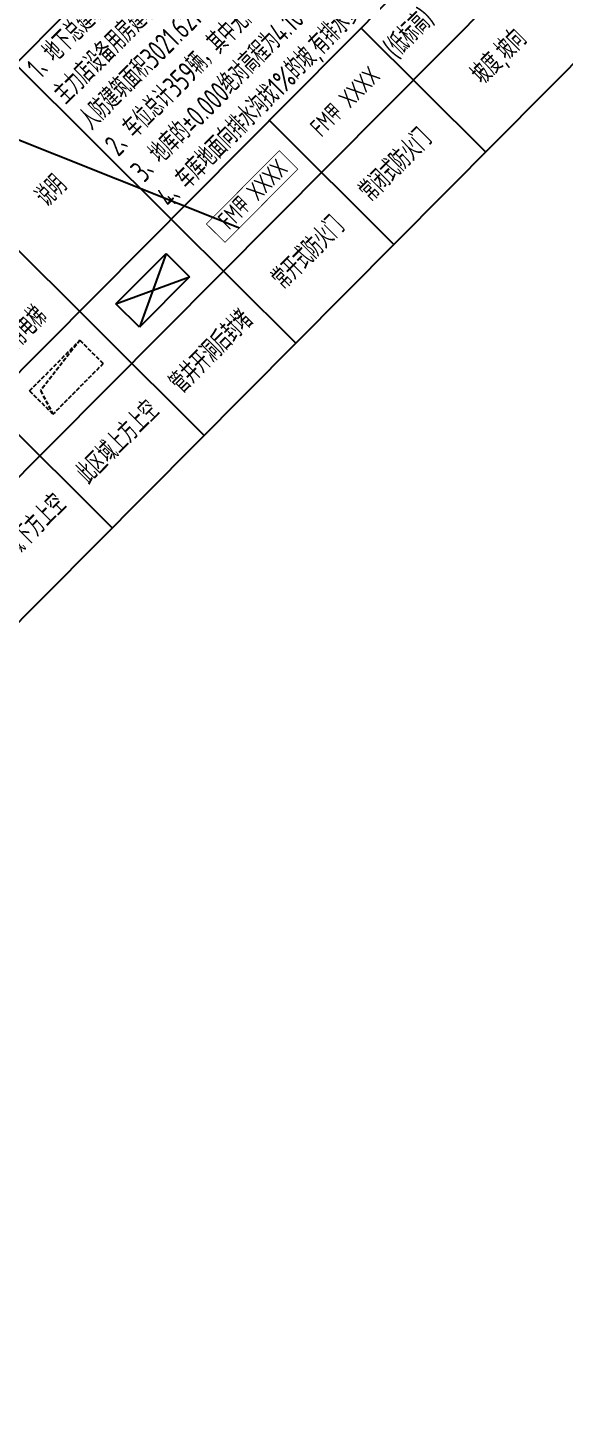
# Model space of a CAD drawing. Extents: x 517381295 to 519272522, y 3499086963 to 3500603577.
# Drawn here: x 519093535 to 519126514, y 3499592979 to 3499678023 of the extents above; entities that cross this region are included whole.
import ezdxf
from ezdxf.enums import TextEntityAlignment as Align

# ---------------------------------------------------------------- set-up
doc = ezdxf.new("R2010")
doc.units = 0
doc.header["$LTSCALE"] = 1000
doc.header["$MEASUREMENT"] = 0
doc.linetypes.add('DASH', pattern=[0.35, 0.25, -0.1])
doc.linetypes.add('HIDDEN', pattern=[0.375, 0.25, -0.125])
for name, color, linetype in [('AD-NUMB', 205, 'CONTINUOUS'), ('AE-ABOV', 154, 'HIDDEN'), ('AE-HOLE', 211, 'CONTINUOUS'), ('C-SHET-SHET', 144, 'CONTINUOUS')]:
    doc.layers.add(name, color=color, linetype=linetype)
doc.layers.add('修改圈注', color=2, linetype='CONTINUOUS', plot=False)
doc.styles.add('TH-STYLE3', font='tssdeng.shx', dxfattribs={"width": 0.7, "bigfont": 'tssdchn.shx'})

msp = doc.modelspace()

# ---------------------------------------------------------------- linework, layer by layer
at = {"layer": 'AD-NUMB', "const_width": 45}
msp.add_lwpolyline([(519104519.5, 3499665969), (519108997.5, 3499670471.6), (519110138.3, 3499669337), (519105660.3, 3499664834.4)], close=True, dxfattribs=at)
at = {"layer": 'AE-ABOV', "linetype": 'DASH'}
msp.add_lwpolyline([(519093653.6, 3499655717.6), (519096741.3, 3499658822.3), (519098177.9, 3499657393.5), (519095090.3, 3499654288.8)], close=True, dxfattribs=at)
msp.add_lwpolyline([(519096741.3, 3499658822.3), (519094323, 3499655730.6), (519095090.3, 3499654288.8)], dxfattribs=at)
at = {"layer": 'AE-HOLE', "linetype": 'DASH', "ltscale": 10000}
for p, q in [((519102049.1, 3499664159.3), (519100398, 3499659625.9)), ((519098961.4, 3499661054.6), (519103485.7, 3499662730.5))]:
    msp.add_line(p, q, dxfattribs=at)
msp.add_lwpolyline([(519098961.4, 3499661054.6), (519102049.1, 3499664159.3), (519103485.7, 3499662730.5), (519100398, 3499659625.9)], close=True, dxfattribs=at)
at = {"layer": 'C-SHET-SHET'}
for p, q in [((519087138.2, 3499670111.2), (519253363.4, 3499837251.6)), ((519030355.8, 3499593871.8), (519264858, 3499829665)), ((519036385.4, 3499599934.6), (519264858.2, 3499829665.2)), ((519038011.6, 3499586257.9), (519272521.6, 3499822043.8)), ((519033556.8, 3499590688.3), (519143990.7, 3499701717.2)), ((519114013.6, 3499678009.2), (519121685.6, 3499670379.2)), ((519092779.9, 3499675784.1), (519102352.1, 3499666264.4)), ((519108372.1, 3499672336.6), (519116044.1, 3499664706.7)), ((519087138.4, 3499670111.5), (519104373, 3499652971.3)), ((519102352.1, 3499666264.4), (519110014.5, 3499658643.9)), ((519081496.9, 3499664438.9), (519098731.5, 3499647298.8))]:
    msp.add_line(p, q, dxfattribs=at)
at = {"layer": '修改圈注', "color": 2}
msp.add_lwpolyline([(518821867.4, 3499842553.4), (518624596.2, 3499857903.8), (519106545.5, 3499665724.5)], dxfattribs=at)

# ---------------------------------------------------------------- texts
at = {"layer": 'AD-NUMB', "style": 'TH-STYLE3', "width": 0.7}
for p in [(519111594.6, 3499671250.4), (519105926.2, 3499665550.8)]:
    msp.add_text('FM甲 XXXX', height=1125, rotation=45.157295, dxfattribs=at).set_placement(p)
at = {"layer": 'C-SHET-SHET', "style": 'TH-STYLE3', "width": 0.7}
for s, p in [('(低标高)', (519116246.9, 3499676021.4)), ('P 客用电梯', (519091407.9, 3499656660.1))]:
    msp.add_text(s, height=1350, rotation=45.157295, dxfattribs=at).set_placement(p)
for s, p in [('坡度,坡向', (519121092.5, 3499674892.8)), ('常闭式防火门', (519114211.8, 3499667695.4)), ('常开式防火门', (519108849.1, 3499662318.7)), ('管井开洞后封堵', (519102582.5, 3499655934)), ('此区域上方上空', (519096838.3, 3499650369.4)), ('此区域下方上空', (519091129.5, 3499644629.2))]:
    msp.add_text(s, height=1350, rotation=45.157295, dxfattribs=at).set_placement(p, align=Align.MIDDLE_LEFT)
msp.add_text('说明', height=1350, rotation=45.157295, dxfattribs=at).set_placement((519094950.6, 3499668019.9), align=Align.MIDDLE_CENTER)
at = {"layer": 'C-SHET-SHET', "insert": (519093361.4, 3499675767.1), "char_height": 1350, "width": 161448.761, "attachment_point": 1, "rotation": 45.157292, "style": 'TH-STYLE3'}
msp.add_mtext('\\A1;1、地下总建筑面积：23042.58{\\fSimSun|b0|i0|c129|p2;㎡}，(其中酒店设备及后勤区建筑面积：6249.75{\\fSimSun|b0|i0|c129|p2;㎡};商业设备区{\\W0.7;建筑面积}：389.76{\\fSimSun|b0|i0|c129|p2;\\W0.7;㎡\\Ftssdeng,tssdchn|c134;;}\\P主力店设备用房{\\W0.7;建筑面积：1839.72\\fSimSun|b0|i0|c129|p2;㎡\\Ftssdeng,tssdchn|c134;;}机动车库建筑面积：13360.60{\\fSimSun|b0|i0|c129|p2;㎡}；非机动车库建筑面积：1202.75{\\fSimSun|b0|i0|c129|p2;㎡}；\\P人防建筑面积3021.62{\\fSimSun|b0|i0|c129|p2;㎡};){\\A0;\\Ftssdeng,tssdchn|c162;\\P2\\Ftssdeng,tssdchn|c134;、车位总计359辆，其中无障碍车位9辆,充电车位38辆,货车3辆。\\P}3、地库的±0.000绝对高程为4.100。地库净高要求2600mm。\\P4、车库地面向排水沟找1%的坡,有排水要求的房间地面排水坡度均为1%，排水沟排水坡度均为0.5%。', dxfattribs=at)

doc.saveas('drawing.dxf')
